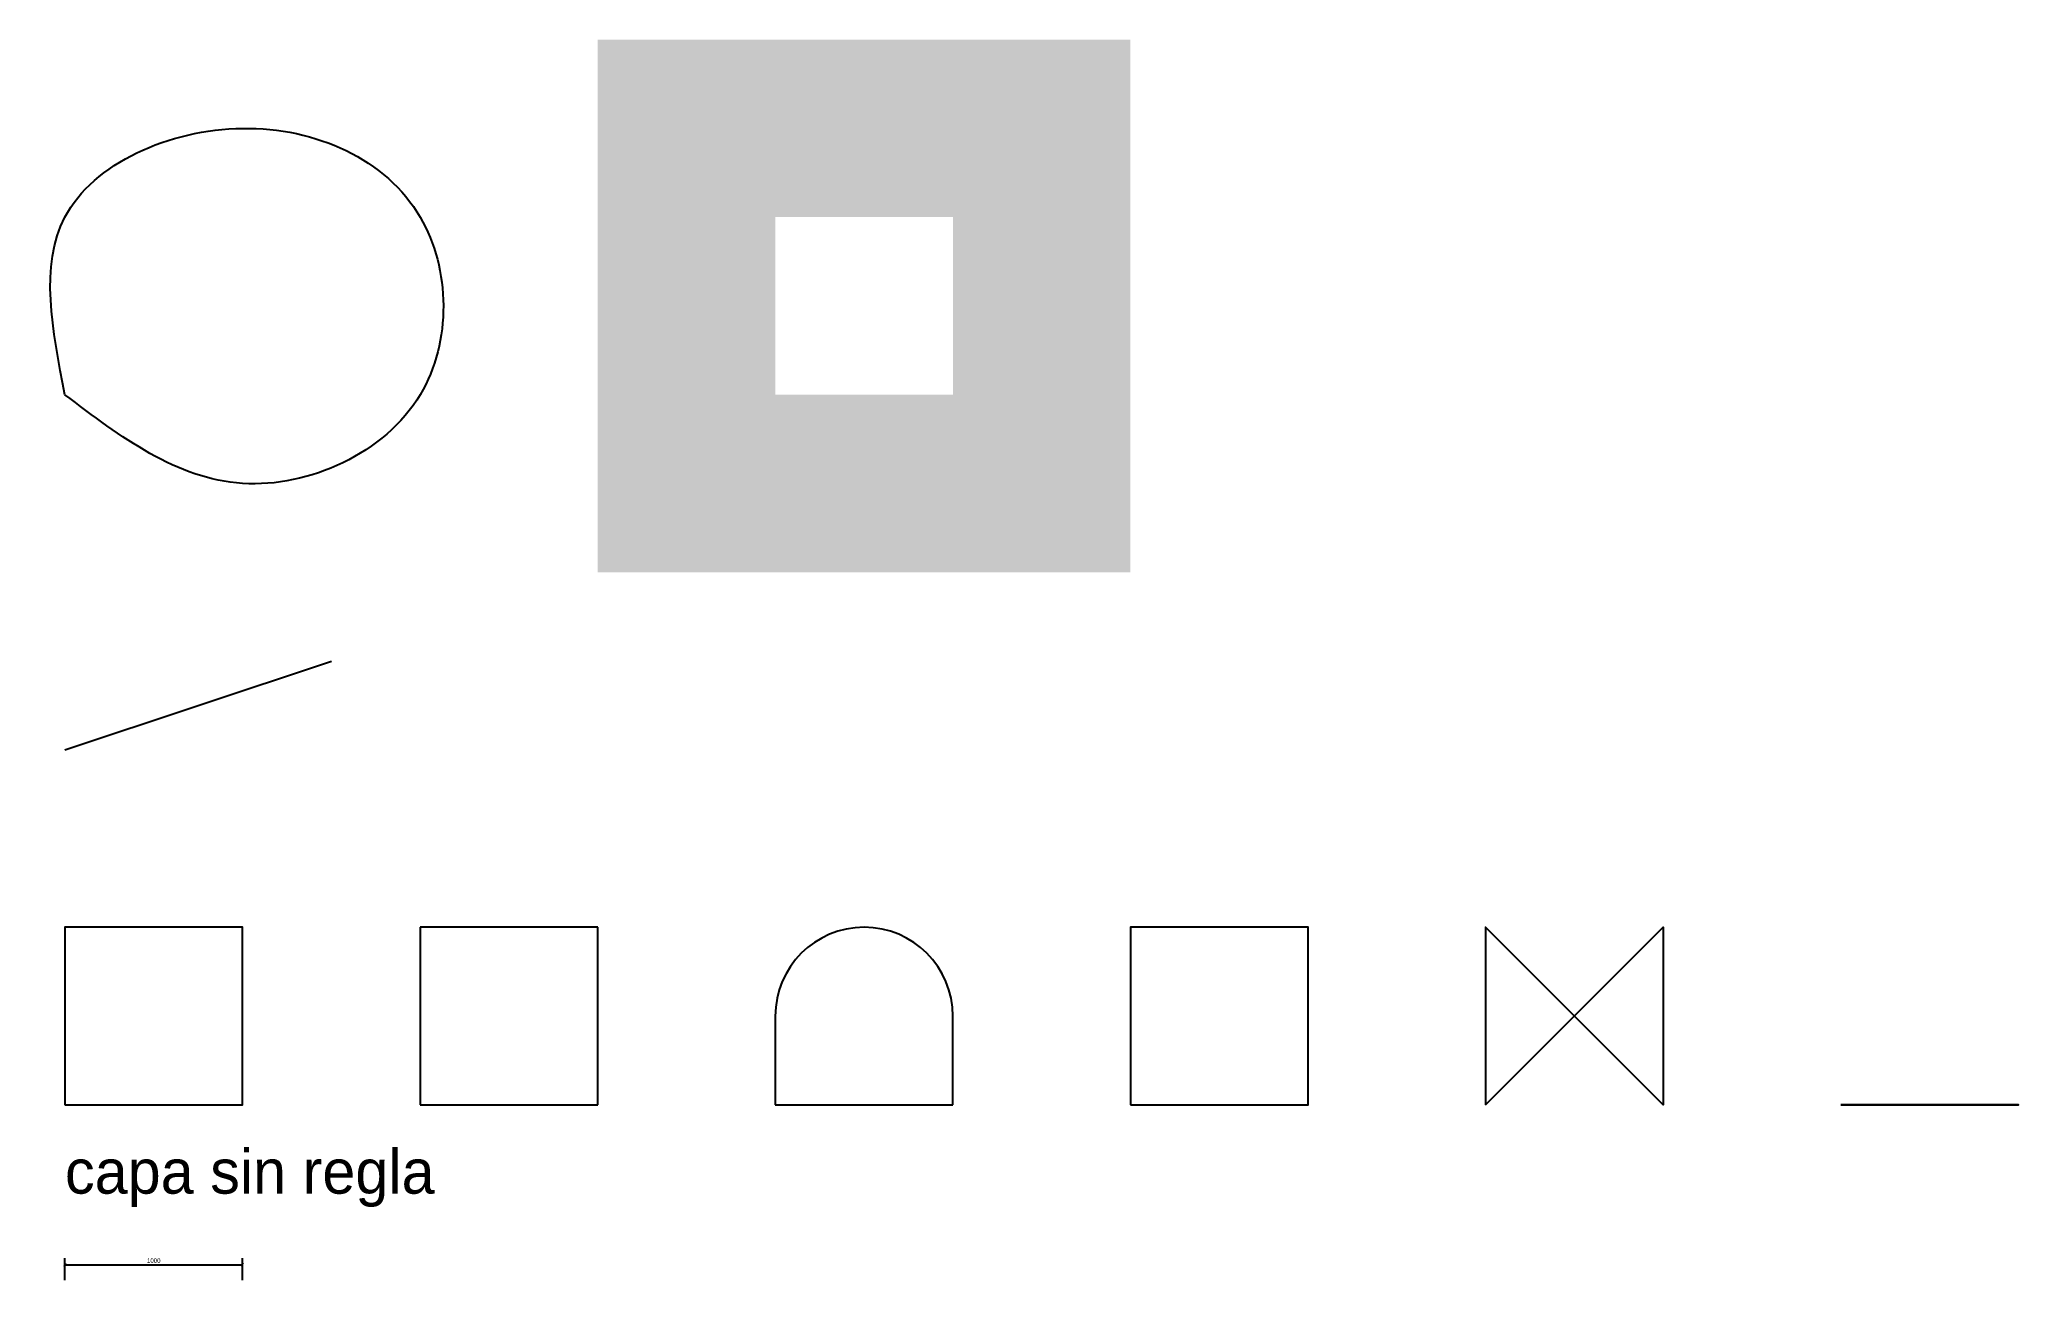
# Model space of a CAD drawing. Header units: metres. Extents: x -1 to 110, y -10 to 60.
import ezdxf

# ---------------------------------------------------------------- set-up
doc = ezdxf.new("R2010")
doc.units = ezdxf.units.M
for name, color, linetype in [('AGUA', 7, 'Continuous'), ('EDIFICIOS', 7, 'Continuous'), ('SIN_REGLA', 7, 'Continuous'), ('ZONAS_VERDES', 7, 'Continuous')]:
    doc.layers.add(name, color=color, linetype=linetype)
doc.styles.add('OpenSansCondensed-Light', font='OpenSansCondensed-Light.ttf')
doc.dimstyles.new('EZDXF', dxfattribs={"dimtxt": 0.25, "dimasz": 0.175, "dimexe": 0.375, "dimexo": 0.125, "dimgap": 0.1, "dimtad": 1, "dimlfac": 100, "dimzin": 12, "dimdsep": 46, "dimtxsty": 'OpenSansCondensed-Light', "dimblk": 'ARCHTICK', "dimcen": 2.5, "dimazin": 3, "dimtfac": 0.5, "dimtmove": 2, "dimatfit": 3})

# ---------------------------------------------------------------- blocks, each defined once
blk = doc.blocks.new('_ARCHTICK')
at = {"color": 0, "linetype": 'BYBLOCK', "const_width": 0.15}
blk.add_lwpolyline([(-0.5, -0.5), (0.5, 0.5)], dxfattribs=at)

msp = doc.modelspace()

# ---------------------------------------------------------------- hatches: boundary and pattern name
at = {"layer": 'AGUA'}
h = msp.add_hatch(color=5, dxfattribs=at)
h.paths.add_polyline_path([(30, 30), (60, 30), (60, 60), (30, 60)])
h.paths.add_polyline_path([(40, 40), (50, 40), (50, 50), (40, 50)], flags=16)

# ---------------------------------------------------------------- linework, layer by layer
at = {"layer": 'EDIFICIOS'}
for p, q in [((0, 20), (15, 25)), ((20, 10), (20, 0)), ((30, 10), (20, 10)), ((30, 0), (30, 10)), ((40, 5), (40, 0)), ((50, 0), (50, 5)), ((20, 0), (30, 0)), ((40, 0), (50, 0))]:
    msp.add_line(p, q, dxfattribs=at)
msp.add_lwpolyline([(0, 0), (10, 0), (10, 10), (0, 10), (0, 0.004)], dxfattribs=at)
for points in [[(60, 0), (70, 0), (70, 10), (60, 10)], [(60, 0), (70, 0), (70, 10), (60, 10)], [(80, 0), (90, 10), (90, 0), (80, 10)], [(100, 0), (105, 0), (110, 0)]]:
    msp.add_lwpolyline(points, close=True, dxfattribs=at)
msp.add_arc((45, 5), 5, 0, 180, dxfattribs=at)
at = {"layer": 'ZONAS_VERDES'}
msp.add_spline([(0, 40), (10, 35), (20, 40), (20, 50), (10, 55), (0, 50), (0, 40)], degree=3, dxfattribs=at)

# ---------------------------------------------------------------- texts
at = {"layer": 'SIN_REGLA'}
msp.add_text('capa sin regla', height=2.5, dxfattribs=at).set_placement((0, -5))

# ---------------------------------------------------------------- dimensions: what is measured, and where the dimension line sits
msp.add_linear_dim(base=(0, -9), p1=(0, -10), p2=(10, -10), dimstyle='EZDXF').render()

doc.saveas('drawing.dxf')
